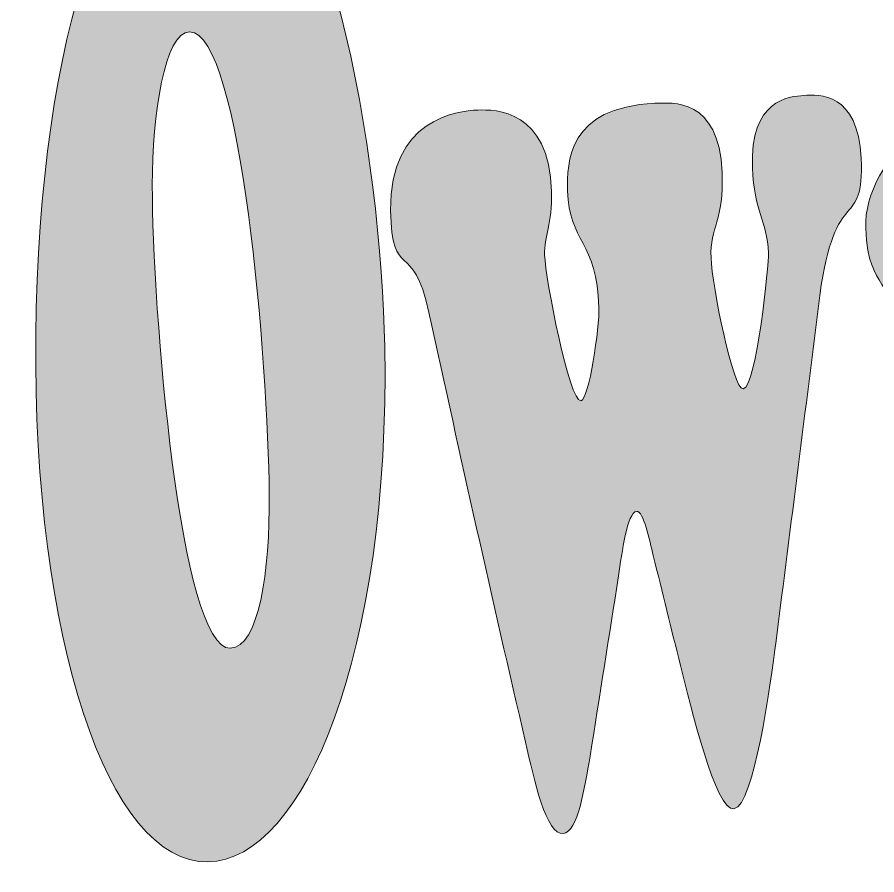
# Model space of a CAD drawing. Extents: x 15 to 185, y -185 to -15.
# Drawn here: x 98.91 to 121, y -165.3 to -143.24 of the extents above; entities that cross this region are included whole.
import ezdxf

# ---------------------------------------------------------------- set-up
doc = ezdxf.new("R2010")
doc.units = 0
doc.header["$MEASUREMENT"] = 0
doc.layers.add('Layer 1', color=7, linetype='Continuous', lineweight=0)

# ---------------------------------------------------------------- blocks, each defined once
blk = doc.blocks.new('Block_1')
at = {"layer": 'Layer 1', "true_color": 0x000000, "transparency": 33554687}
h = blk.add_hatch(color=18, dxfattribs=at)
h.dxf.hatch_style = 2
edge = h.paths.add_edge_path()
edge.add_spline(control_points=[(100.001, -23.193), (57.647, -23.193), (23.191, -57.649), (23.191, -100.001), (23.191, -142.353), (57.647, -176.809), (100.001, -176.809), (142.354, -176.809), (176.81, -142.353), (176.81, -100.001), (176.81, -57.649), (142.354, -23.193), (100.001, -23.193)], knot_values=[0, 0, 0, 0, 1, 1, 1, 2, 2, 2, 3, 3, 3, 4, 4, 4, 4], degree=3, periodic=0)
edge = h.paths.add_edge_path()
edge.add_spline(control_points=[(100.001, -179.018), (56.43, -179.018), (20.982, -143.571), (20.982, -100.001), (20.982, -56.43), (56.43, -20.983), (100.001, -20.983), (143.571, -20.983), (179.019, -56.43), (179.019, -100.001), (179.019, -143.571), (143.571, -179.018), (100.001, -179.018)], knot_values=[0, 0, 0, 0, 1, 1, 1, 2, 2, 2, 3, 3, 3, 4, 4, 4, 4], degree=3, periodic=0)
at = {"layer": 'Layer 1'}
for points in [[(100.001, -179.018), (56.43, -179.018), (20.982, -143.571), (20.982, -100.001), (20.982, -56.43), (56.43, -20.983), (100.001, -20.983), (143.571, -20.983), (179.019, -56.43), (179.019, -100.001), (179.019, -143.571), (143.571, -179.018), (100.001, -179.018)], [(100.001, -23.193), (57.647, -23.193), (23.191, -57.649), (23.191, -100.001), (23.191, -142.353), (57.647, -176.809), (100.001, -176.809), (142.354, -176.809), (176.81, -142.353), (176.81, -100.001), (176.81, -57.649), (142.354, -23.193), (100.001, -23.193)]]:
    blk.add_open_spline(points, degree=3, knots=[0, 0, 0, 0, 1, 1, 1, 2, 2, 2, 3, 3, 3, 4, 4, 4, 4], dxfattribs=at)
blk = doc.blocks.new('Block_5')
at = {"layer": 'Layer 1', "true_color": 0x000000, "transparency": 33554687}
h = blk.add_hatch(color=18, dxfattribs=at)
h.dxf.hatch_style = 2
edge = h.paths.add_edge_path()
edge.add_spline(control_points=[(83.007, -171.015), (79.651, -171.336), (76.4, -171.409), (73.436, -171.136), (77.433, -172.14), (81.881, -172.139), (85.816, -170.956), (84.344, -171.436), (82.883, -171.855), (81.451, -172.201), (83.665, -172.022), (85.945, -171.711), (88.246, -171.3), (87.391, -171.748), (86.536, -172.174), (85.685, -172.574), (88.828, -172.188), (92.045, -171.585), (95.244, -170.848), (96.641, -171.388), (98.058, -171.926), (99.495, -172.453), (98.087, -171.761), (96.704, -171.062), (95.343, -170.367), (96.964, -170.924), (98.61, -171.478), (100.279, -172.016), (99.781, -171.429), (99.079, -170.92), (98.257, -170.522), (99.205, -170.796), (100.16, -171.068), (101.122, -171.334), (100.465, -170.953), (99.815, -170.572), (99.17, -170.19), (104.718, -169.897), (110.134, -170.697), (115.435, -169.429), (125.217, -167.414), (136.449, -166.965), (140.066, -164.978), (139.534, -164.833), (131.853, -166.266), (131.158, -165.979), (131.153, -165.981), (131.149, -165.982), (131.144, -165.984), (122.114, -166.104), (112.583, -169.915), (103.062, -168.625), (103.207, -167.976), (102.421, -167.314), (101.446, -167.255), (100.471, -167.196), (99.481, -167.745), (99.399, -168.391), (97.758, -168.403), (96.12, -168.402), (94.489, -168.385), (95.951, -167.73), (97.4, -167.042), (98.831, -166.334), (96.953, -166.88), (95.056, -167.401), (93.153, -167.88), (93.708, -167.612), (94.262, -167.339), (94.813, -167.061), (94.286, -167.213), (93.729, -167.322), (93.168, -167.388), (91.607, -167.572), (90.01, -167.458), (88.475, -167.273), (82.778, -166.572), (77.8, -164.941), (72.67, -164.074), (74.614, -165.207), (77.365, -166.416), (80.575, -167.226), (78.757, -166.866), (76.954, -166.522), (75.155, -166.207), (76.935, -166.738), (78.706, -167.337), (80.491, -167.983), (76.378, -167.303), (72.741, -165.912), (69.883, -164.769), (71.158, -165.736), (73.246, -166.817), (75.794, -167.655), (76.921, -168.018), (78.141, -168.318), (79.406, -168.509), (76.272, -168.157), (73.318, -167.335), (70.701, -166.483), (72.834, -167.397), (75.501, -168.299), (78.357, -168.683), (76.119, -168.562), (73.933, -168.379), (71.826, -168.124), (75.21, -168.888), (78.856, -169.331), (82.52, -169.126), (78.938, -169.865), (75.128, -169.74), (71.612, -169.004), (74.882, -169.839), (78.45, -170.231), (81.939, -169.859), (78.895, -170.223), (75.938, -170.38), (73.208, -170.249), (76.277, -170.726), (79.585, -170.964), (83.007, -171.015)], knot_values=[0, 0, 0, 0, 1, 1, 1, 2, 2, 2, 3, 3, 3, 4, 4, 4, 5, 5, 5, 6, 6, 6, 7, 7, 7, 8, 8, 8, 9, 9, 9, 10, 10, 10, 11, 11, 11, 12, 12, 12, 13, 13, 13, 14, 14, 14, 15, 15, 15, 16, 16, 16, 17, 17, 17, 18, 18, 18, 19, 19, 19, 20, 20, 20, 21, 21, 21, 22, 22, 22, 23, 23, 23, 24, 24, 24, 25, 25, 25, 26, 26, 26, 27, 27, 27, 28, 28, 28, 29, 29, 29, 30, 30, 30, 31, 31, 31, 32, 32, 32, 33, 33, 33, 34, 34, 34, 35, 35, 35, 36, 36, 36, 37, 37, 37, 38, 38, 38, 39, 39, 39, 40, 40, 40, 40], degree=3, periodic=0)
at = {"layer": 'Layer 1'}
blk.add_open_spline([(83.007, -171.015), (79.651, -171.336), (76.4, -171.409), (73.436, -171.136), (77.433, -172.14), (81.881, -172.139), (85.816, -170.956), (84.344, -171.436), (82.883, -171.855), (81.451, -172.201), (83.665, -172.022), (85.945, -171.711), (88.246, -171.3), (87.391, -171.748), (86.536, -172.174), (85.685, -172.574), (88.828, -172.188), (92.045, -171.585), (95.244, -170.848), (96.641, -171.388), (98.058, -171.926), (99.495, -172.453), (98.087, -171.761), (96.704, -171.062), (95.343, -170.367), (96.964, -170.924), (98.61, -171.478), (100.279, -172.016), (99.781, -171.429), (99.079, -170.92), (98.257, -170.522), (99.205, -170.796), (100.16, -171.068), (101.122, -171.334), (100.465, -170.953), (99.815, -170.572), (99.17, -170.19), (104.718, -169.897), (110.134, -170.697), (115.435, -169.429), (125.217, -167.414), (136.449, -166.965), (140.066, -164.978), (139.534, -164.833), (131.853, -166.266), (131.158, -165.979), (131.153, -165.981), (131.149, -165.982), (131.144, -165.984), (122.114, -166.104), (112.583, -169.915), (103.062, -168.625), (103.207, -167.976), (102.421, -167.314), (101.446, -167.255), (100.471, -167.196), (99.481, -167.745), (99.399, -168.391), (97.758, -168.403), (96.12, -168.402), (94.489, -168.385), (95.951, -167.73), (97.4, -167.042), (98.831, -166.334), (96.953, -166.88), (95.056, -167.401), (93.153, -167.88), (93.708, -167.612), (94.262, -167.339), (94.813, -167.061), (94.286, -167.213), (93.729, -167.322), (93.168, -167.388), (91.607, -167.572), (90.01, -167.458), (88.475, -167.273), (82.778, -166.572), (77.8, -164.941), (72.67, -164.074), (74.614, -165.207), (77.365, -166.416), (80.575, -167.226), (78.757, -166.866), (76.954, -166.522), (75.155, -166.207), (76.935, -166.738), (78.706, -167.337), (80.491, -167.983), (76.378, -167.303), (72.741, -165.912), (69.883, -164.769), (71.158, -165.736), (73.246, -166.817), (75.794, -167.655), (76.921, -168.018), (78.141, -168.318), (79.406, -168.509), (76.272, -168.157), (73.318, -167.335), (70.701, -166.483), (72.834, -167.397), (75.501, -168.299), (78.357, -168.683), (76.119, -168.562), (73.933, -168.379), (71.826, -168.124), (75.21, -168.888), (78.856, -169.331), (82.52, -169.126), (78.938, -169.865), (75.128, -169.74), (71.612, -169.004), (74.882, -169.839), (78.45, -170.231), (81.939, -169.859), (78.895, -170.223), (75.938, -170.38), (73.208, -170.249), (76.277, -170.726), (79.585, -170.964), (83.007, -171.015)], degree=3, knots=[0, 0, 0, 0, 1, 1, 1, 2, 2, 2, 3, 3, 3, 4, 4, 4, 5, 5, 5, 6, 6, 6, 7, 7, 7, 8, 8, 8, 9, 9, 9, 10, 10, 10, 11, 11, 11, 12, 12, 12, 13, 13, 13, 14, 14, 14, 15, 15, 15, 16, 16, 16, 17, 17, 17, 18, 18, 18, 19, 19, 19, 20, 20, 20, 21, 21, 21, 22, 22, 22, 23, 23, 23, 24, 24, 24, 25, 25, 25, 26, 26, 26, 27, 27, 27, 28, 28, 28, 29, 29, 29, 30, 30, 30, 31, 31, 31, 32, 32, 32, 33, 33, 33, 34, 34, 34, 35, 35, 35, 36, 36, 36, 37, 37, 37, 38, 38, 38, 39, 39, 39, 40, 40, 40, 40], dxfattribs=at)
blk = doc.blocks.new('Block_9')
at = {"layer": 'Layer 1', "true_color": 0x000000, "transparency": 33554687}
h = blk.add_hatch(color=18, dxfattribs=at)
h.dxf.hatch_style = 2
edge = h.paths.add_edge_path()
edge.add_spline(control_points=[(103.337, -143.619), (102.699, -143.621), (102.379, -145.756), (102.379, -147.56), (102.374, -150.688), (103.087, -159.493), (104.383, -159.469), (105.11, -159.454), (105.404, -157.496), (105.386, -155.513), (105.355, -152.172), (104.664, -143.619), (103.337, -143.619)], knot_values=[0, 0, 0, 0, 1, 1, 1, 2, 2, 2, 3, 3, 3, 4, 4, 4, 4], degree=3, periodic=0)
edge = h.paths.add_edge_path()
edge.add_spline(control_points=[(99.384, -151.439), (99.458, -143.655), (101.401, -138.138), (103.839, -138.135), (106.924, -138.152), (108.268, -147.02), (108.353, -151.718), (108.495, -159.551), (106.286, -164.914), (103.809, -164.962), (101.246, -165.003), (99.309, -159.255), (99.384, -151.439)], knot_values=[0, 0, 0, 0, 1, 1, 1, 2, 2, 2, 3, 3, 3, 4, 4, 4, 4], degree=3, periodic=0)
h = blk.add_hatch(color=18, dxfattribs=at)
h.dxf.hatch_style = 2
edge = h.paths.add_edge_path()
edge.add_spline(control_points=[(124.444, -156.154), (124.617, -159.347), (124.983, -158.696), (125.052, -159.941), (125.166, -161.97), (123.605, -162.31), (123.122, -162.419), (122.653, -162.534), (121.45, -162.807), (121.354, -160.762), (121.277, -159.132), (121.887, -160.482), (121.761, -157.162), (121.695, -155.468), (121.628, -153.776), (121.562, -152.083), (121.463, -149.582), (120.8, -150.472), (120.715, -148.669), (120.635, -146.85), (123.176, -144.975), (123.4, -144.967), (123.65, -144.948), (123.843, -145.562), (123.879, -146.219), (123.89, -146.417), (123.889, -146.615), (123.9, -146.813), (123.922, -147.207), (124.004, -147.663), (124.175, -147.644), (124.358, -147.625), (124.423, -146.924), (124.612, -146.217), (124.804, -145.542), (125.106, -144.833), (125.753, -144.78), (128.101, -144.604), (128.104, -150.964), (128.518, -155.713), (128.731, -158.174), (129.167, -157.481), (129.252, -158.817), (129.286, -159.37), (129.423, -160.677), (127.244, -161.329), (126.827, -161.453), (125.712, -161.831), (125.609, -160.002), (125.543, -158.83), (125.958, -159.287), (125.894, -157.168), (125.82, -154.847), (125.842, -149.641), (124.766, -149.781), (124.033, -149.877), (124.225, -152.14), (124.306, -153.621), (124.352, -154.465), (124.398, -155.31), (124.444, -156.154)], knot_values=[0, 0, 0, 0, 1, 1, 1, 2, 2, 2, 3, 3, 3, 4, 4, 4, 5, 5, 5, 6, 6, 6, 7, 7, 7, 8, 8, 8, 9, 9, 9, 10, 10, 10, 11, 11, 11, 12, 12, 12, 13, 13, 13, 14, 14, 14, 15, 15, 15, 16, 16, 16, 17, 17, 17, 18, 18, 18, 19, 19, 19, 20, 20, 20, 20], degree=3, periodic=0)
h = blk.add_hatch(color=18, dxfattribs=at)
h.dxf.hatch_style = 2
edge = h.paths.add_edge_path()
edge.add_spline(control_points=[(115.254, -157.08), (115.159, -156.699), (115.005, -155.931), (114.829, -155.949), (114.583, -155.973), (114.45, -157.022), (114.362, -157.605), (114.122, -159.145), (113.878, -160.69), (113.631, -162.241), (113.488, -163.085), (113.314, -164.187), (112.943, -164.232), (112.499, -164.285), (112.198, -162.872), (111.971, -161.881), (111.124, -158.238), (110.297, -154.552), (109.49, -150.834), (109.082, -148.92), (108.535, -150.067), (108.504, -148.206), (108.469, -145.87), (110.219, -145.647), (110.746, -145.63), (111.194, -145.617), (112.58, -145.608), (112.639, -147.724), (112.661, -148.551), (112.451, -148.885), (112.463, -149.353), (112.478, -149.967), (113.1, -153.13), (113.393, -153.105), (113.604, -153.088), (113.874, -151.204), (113.859, -150.705), (113.807, -148.992), (113.091, -149.032), (113.054, -147.705), (113.034, -146.986), (113.053, -145.553), (115.295, -145.457), (115.73, -145.438), (116.951, -145.309), (117.025, -147.232), (117.074, -148.491), (116.71, -148.623), (116.739, -149.431), (116.765, -150.136), (117.308, -152.83), (117.565, -152.799), (117.914, -152.758), (118.226, -149.55), (118.216, -149.31), (118.18, -148.443), (117.849, -148.259), (117.803, -147.11), (117.734, -145.367), (118.749, -145.278), (119.126, -145.255), (119.515, -145.232), (120.517, -145.171), (120.598, -146.869), (120.687, -148.778), (119.926, -147.466), (119.535, -150.4), (119.169, -153.327), (118.794, -156.287), (118.41, -159.275), (118.256, -160.416), (117.853, -163.507), (117.327, -163.6), (116.863, -163.683), (116.201, -160.913), (115.954, -159.912), (115.72, -158.972), (115.487, -158.028), (115.254, -157.08)], knot_values=[0, 0, 0, 0, 1, 1, 1, 2, 2, 2, 3, 3, 3, 4, 4, 4, 5, 5, 5, 6, 6, 6, 7, 7, 7, 8, 8, 8, 9, 9, 9, 10, 10, 10, 11, 11, 11, 12, 12, 12, 13, 13, 13, 14, 14, 14, 15, 15, 15, 16, 16, 16, 17, 17, 17, 18, 18, 18, 19, 19, 19, 20, 20, 20, 21, 21, 21, 22, 22, 22, 23, 23, 23, 24, 24, 24, 25, 25, 25, 26, 26, 26, 26], degree=3, periodic=0)
at = {"layer": 'Layer 1'}
for points, knots in [([(99.384, -151.439), (99.458, -143.655), (101.401, -138.138), (103.839, -138.135), (106.924, -138.152), (108.268, -147.02), (108.353, -151.718), (108.495, -159.551), (106.286, -164.914), (103.809, -164.962), (101.246, -165.003), (99.309, -159.255), (99.384, -151.439)], [0, 0, 0, 0, 1, 1, 1, 2, 2, 2, 3, 3, 3, 4, 4, 4, 4]), ([(103.337, -143.619), (102.699, -143.621), (102.379, -145.756), (102.379, -147.56), (102.374, -150.688), (103.087, -159.493), (104.383, -159.469), (105.11, -159.454), (105.404, -157.496), (105.386, -155.513), (105.355, -152.172), (104.664, -143.619), (103.337, -143.619)], [0, 0, 0, 0, 1, 1, 1, 2, 2, 2, 3, 3, 3, 4, 4, 4, 4]), ([(124.444, -156.154), (124.617, -159.347), (124.983, -158.696), (125.052, -159.941), (125.166, -161.97), (123.605, -162.31), (123.122, -162.419), (122.653, -162.534), (121.45, -162.807), (121.354, -160.762), (121.277, -159.132), (121.887, -160.482), (121.761, -157.162), (121.695, -155.468), (121.628, -153.776), (121.562, -152.083), (121.463, -149.582), (120.8, -150.472), (120.715, -148.669), (120.635, -146.85), (123.176, -144.975), (123.4, -144.967), (123.65, -144.948), (123.843, -145.562), (123.879, -146.219), (123.89, -146.417), (123.889, -146.615), (123.9, -146.813), (123.922, -147.207), (124.004, -147.663), (124.175, -147.644), (124.358, -147.625), (124.423, -146.924), (124.612, -146.217), (124.804, -145.542), (125.106, -144.833), (125.753, -144.78), (128.101, -144.604), (128.104, -150.964), (128.518, -155.713), (128.731, -158.174), (129.167, -157.481), (129.252, -158.817), (129.286, -159.37), (129.423, -160.677), (127.244, -161.329), (126.827, -161.453), (125.712, -161.831), (125.609, -160.002), (125.543, -158.83), (125.958, -159.287), (125.894, -157.168), (125.82, -154.847), (125.842, -149.641), (124.766, -149.781), (124.033, -149.877), (124.225, -152.14), (124.306, -153.621), (124.352, -154.465), (124.398, -155.31), (124.444, -156.154)], [0, 0, 0, 0, 1, 1, 1, 2, 2, 2, 3, 3, 3, 4, 4, 4, 5, 5, 5, 6, 6, 6, 7, 7, 7, 8, 8, 8, 9, 9, 9, 10, 10, 10, 11, 11, 11, 12, 12, 12, 13, 13, 13, 14, 14, 14, 15, 15, 15, 16, 16, 16, 17, 17, 17, 18, 18, 18, 19, 19, 19, 20, 20, 20, 20]), ([(115.254, -157.08), (115.159, -156.699), (115.005, -155.931), (114.829, -155.949), (114.583, -155.973), (114.45, -157.022), (114.362, -157.605), (114.122, -159.145), (113.878, -160.69), (113.631, -162.241), (113.488, -163.085), (113.314, -164.187), (112.943, -164.232), (112.499, -164.285), (112.198, -162.872), (111.971, -161.881), (111.124, -158.238), (110.297, -154.552), (109.49, -150.834), (109.082, -148.92), (108.535, -150.067), (108.504, -148.206), (108.469, -145.87), (110.219, -145.647), (110.746, -145.63), (111.194, -145.617), (112.58, -145.608), (112.639, -147.724), (112.661, -148.551), (112.451, -148.885), (112.463, -149.353), (112.478, -149.967), (113.1, -153.13), (113.393, -153.105), (113.604, -153.088), (113.874, -151.204), (113.859, -150.705), (113.807, -148.992), (113.091, -149.032), (113.054, -147.705), (113.034, -146.986), (113.053, -145.553), (115.295, -145.457), (115.73, -145.438), (116.951, -145.309), (117.025, -147.232), (117.074, -148.491), (116.71, -148.623), (116.739, -149.431), (116.765, -150.136), (117.308, -152.83), (117.565, -152.799), (117.914, -152.758), (118.226, -149.55), (118.216, -149.31), (118.18, -148.443), (117.849, -148.259), (117.803, -147.11), (117.734, -145.367), (118.749, -145.278), (119.126, -145.255), (119.515, -145.232), (120.517, -145.171), (120.598, -146.869), (120.687, -148.778), (119.926, -147.466), (119.535, -150.4), (119.169, -153.327), (118.794, -156.287), (118.41, -159.275), (118.256, -160.416), (117.853, -163.507), (117.327, -163.6), (116.863, -163.683), (116.201, -160.913), (115.954, -159.912), (115.72, -158.972), (115.487, -158.028), (115.254, -157.08)], [0, 0, 0, 0, 1, 1, 1, 2, 2, 2, 3, 3, 3, 4, 4, 4, 5, 5, 5, 6, 6, 6, 7, 7, 7, 8, 8, 8, 9, 9, 9, 10, 10, 10, 11, 11, 11, 12, 12, 12, 13, 13, 13, 14, 14, 14, 15, 15, 15, 16, 16, 16, 17, 17, 17, 18, 18, 18, 19, 19, 19, 20, 20, 20, 21, 21, 21, 22, 22, 22, 23, 23, 23, 24, 24, 24, 25, 25, 25, 26, 26, 26, 26])]:
    blk.add_open_spline(points, degree=3, knots=knots, dxfattribs=at)
blk = doc.blocks.new('Block_0')
at = {"layer": 'Layer 1'}
for name in ['Block_1', 'Block_9', 'Block_5']:
    blk.add_blockref(name, (0, 0), dxfattribs=at)

msp = doc.modelspace()

# ---------------------------------------------------------------- block references
at = {"layer": 'Layer 1'}
msp.add_blockref('Block_0', (0, 0), dxfattribs=at)

doc.saveas('drawing.dxf')
